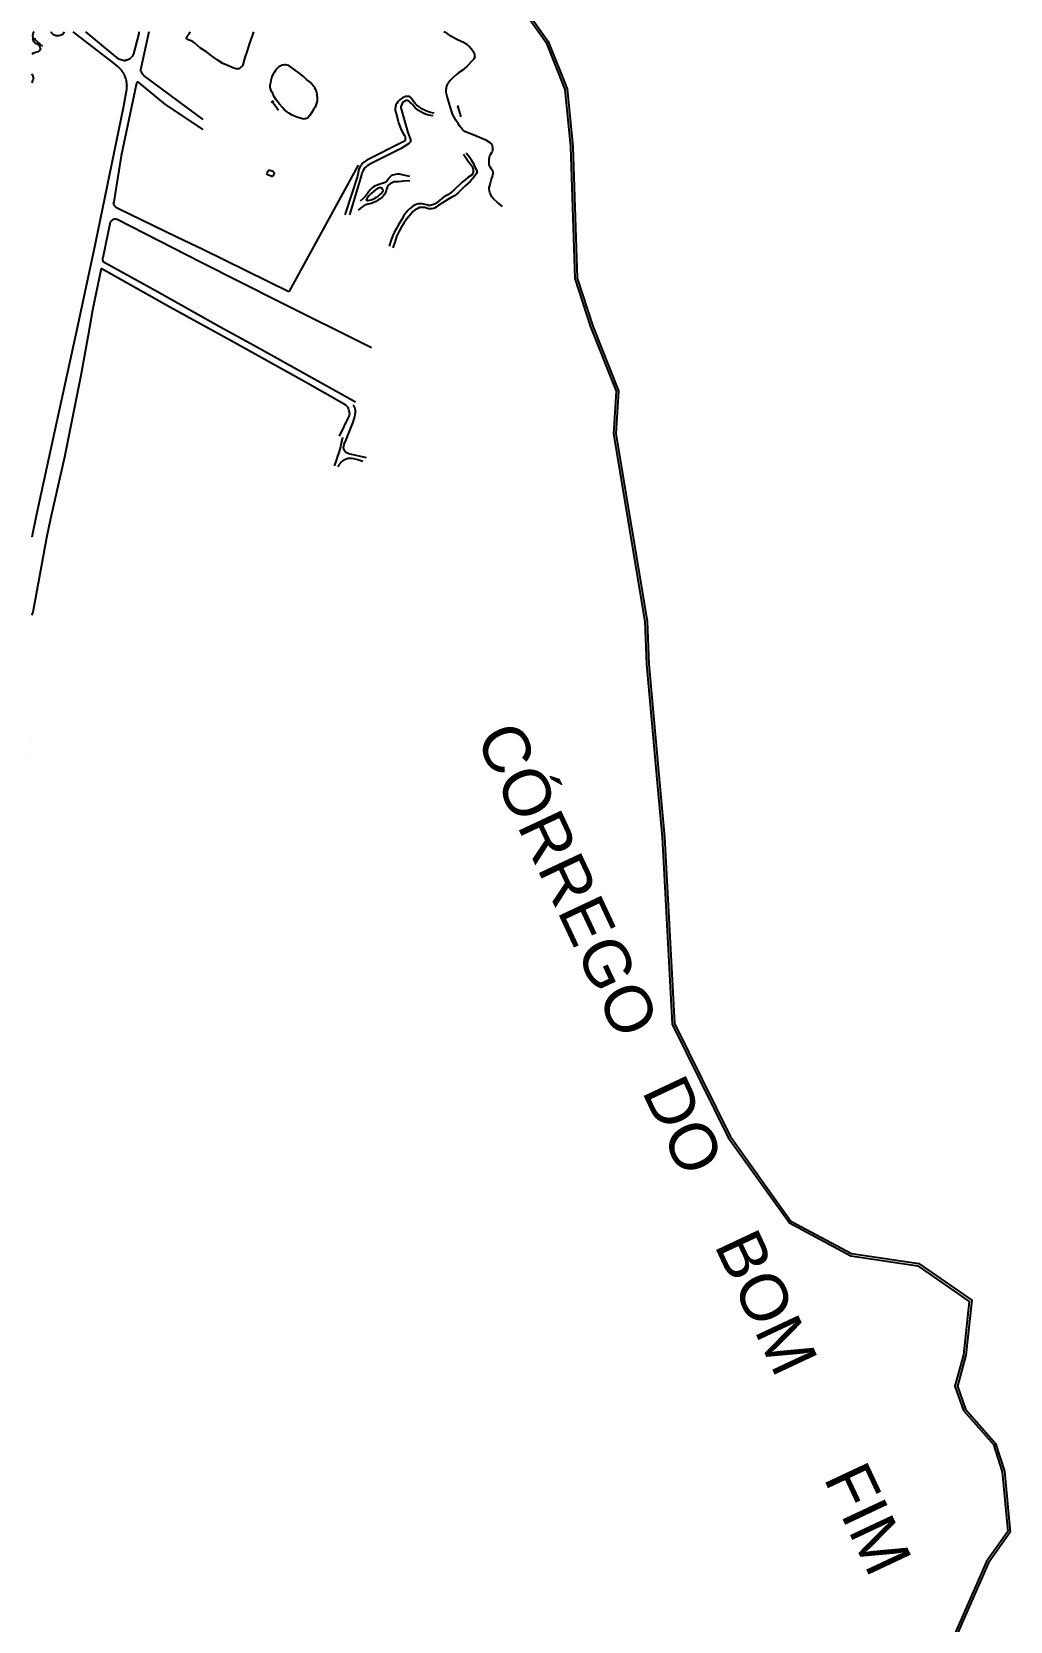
# Model space of a CAD drawing. Header units: millimetres. Extents: x 583 to 26013, y 350 to 21391.
# Drawn here: x 12591 to 13430, y 15522 to 16884 of the extents above; entities that cross this region are included whole.
import ezdxf

# ---------------------------------------------------------------- set-up
doc = ezdxf.new("R2010")
doc.units = ezdxf.units.MM
for name, color, linetype in [('105-QUADRAS_ESTRADAS', 80, 'Continuous'), ('110-CERCA_DE_ARAME', 10, 'Continuous'), ('145-', 130, 'Continuous'), ('RIOS', 140, 'Continuous')]:
    doc.layers.add(name, color=color, linetype=linetype)
doc.styles.add('EU', font='arial.ttf', dxfattribs={"height": 10})

msp = doc.modelspace()

# ---------------------------------------------------------------- linework, layer by layer
at = {"layer": '105-QUADRAS_ESTRADAS', "color": 0, "linetype": 'Continuous'}
for p, q in [((12691.61551, 16883.90241), (12688.91551, 16872.10241)), ((12688.91551, 16872.10241), (12684.61551, 16852.50241)), ((12684.61551, 16852.50241), (12684.51551, 16851.20241)), ((12684.81551, 16850.10241), (12684.51551, 16851.20241)), ((12685.21551, 16849.20241), (12684.81551, 16850.10241)), ((12685.81551, 16848.20241), (12685.21551, 16849.20241)), ((12686.51551, 16847.20241), (12685.81551, 16848.20241)), ((12687.51551, 16846.20241), (12686.51551, 16847.20241)), ((12738.01551, 16808.80241), (12687.51551, 16846.20241)), ((12681.11551, 16839.80241), (12667.81551, 16777.60241)), ((12907.81551, 16826.60241), (12906.61551, 16825.70241)), ((12909.01551, 16827.30241), (12907.81551, 16826.60241)), ((12910.31551, 16828.00241), (12909.01551, 16827.30241)), ((12911.31551, 16828.40241), (12910.31551, 16828.00241)), ((12912.31551, 16828.60241), (12911.31551, 16828.40241)), ((12913.41551, 16828.60241), (12912.31551, 16828.60241)), ((12914.11551, 16828.50241), (12913.41551, 16828.60241)), ((12914.81551, 16828.40241), (12914.11551, 16828.50241)), ((12915.41551, 16828.10241), (12914.81551, 16828.40241)), ((12916.01551, 16827.70241), (12915.41551, 16828.10241)), ((12916.51551, 16827.10241), (12916.01551, 16827.70241)), ((12917.41551, 16825.80241), (12916.51551, 16827.10241)), ((12903.11551, 16819.80241), (12902.91551, 16818.70241)), ((12902.91551, 16817.90241), (12902.91551, 16818.70241)), ((12903.01551, 16816.60241), (12902.91551, 16817.90241)), ((12903.51551, 16814.70241), (12903.01551, 16816.60241)), ((12903.41551, 16821.30241), (12903.11551, 16819.80241)), ((12904.01551, 16822.40241), (12903.41551, 16821.30241)), ((12905.81551, 16805.80241), (12903.51551, 16814.70241)), ((12905.11551, 16823.90241), (12904.01551, 16822.40241)), ((12906.61551, 16825.70241), (12905.11551, 16823.90241)), ((12908.01551, 16821.00241), (12907.71551, 16820.20241)), ((12907.81551, 16818.90241), (12907.71551, 16820.20241)), ((12913.81551, 16797.60241), (12907.81551, 16818.90241)), ((12908.81551, 16822.60241), (12908.01551, 16821.00241)), ((12909.91551, 16823.80241), (12908.81551, 16822.60241)), ((12910.61551, 16824.50241), (12909.91551, 16823.80241)), ((12911.51551, 16824.90241), (12910.61551, 16824.50241)), ((12912.21551, 16825.10241), (12911.51551, 16824.90241)), ((12912.91551, 16825.00241), (12912.21551, 16825.10241)), ((12913.71551, 16824.80241), (12912.91551, 16825.00241)), ((12914.41551, 16824.40241), (12913.71551, 16824.80241)), ((12915.41551, 16823.70241), (12914.41551, 16824.40241)), ((12916.81551, 16822.60241), (12915.41551, 16823.70241)), ((12917.51551, 16821.70241), (12916.81551, 16822.60241)), ((12918.81551, 16823.90241), (12917.41551, 16825.80241)), ((12918.61551, 16820.30241), (12917.51551, 16821.70241)), ((12920.01551, 16818.60241), (12918.61551, 16820.30241)), ((12919.91551, 16822.50241), (12918.81551, 16823.90241)), ((12921.21551, 16821.10241), (12919.91551, 16822.50241)), ((12921.21551, 16817.60241), (12920.01551, 16818.60241)), ((12922.41551, 16820.20241), (12921.21551, 16821.10241)), ((12922.61551, 16816.40241), (12921.21551, 16817.60241)), ((12924.21551, 16819.00241), (12922.41551, 16820.20241)), ((12924.81551, 16815.20241), (12922.61551, 16816.40241)), ((12926.21551, 16817.70241), (12924.21551, 16819.00241)), ((12926.81551, 16814.20241), (12924.81551, 16815.20241)), ((12928.31551, 16816.60241), (12926.21551, 16817.70241)), ((12928.61551, 16813.40241), (12926.81551, 16814.20241)), ((12931.41551, 16815.40241), (12928.31551, 16816.60241)), ((12930.41551, 16812.90241), (12928.61551, 16813.40241)), ((12931.51551, 16812.60241), (12930.41551, 16812.90241)), ((12933.11551, 16814.80241), (12931.41551, 16815.40241)), ((12936.01551, 16814.10241), (12933.11551, 16814.80241)), ((12908.31551, 16799.40241), (12905.81551, 16805.80241)), ((12910.11551, 16796.20241), (12908.31551, 16799.40241)), ((12933.11551, 16812.20241), (12931.51551, 16812.60241)), ((12935.41551, 16812.00241), (12933.11551, 16812.20241)), ((12909.61551, 16789.50241), (12878.31551, 16773.80241)), ((12914.11551, 16788.00241), (12907.71551, 16783.80241)), ((12910.51551, 16790.00241), (12909.61551, 16789.50241)), ((12911.11551, 16794.80241), (12910.11551, 16796.20241)), ((12911.01551, 16790.40241), (12910.51551, 16790.00241)), ((12911.21551, 16791.00241), (12911.01551, 16790.40241)), ((12911.51551, 16794.10241), (12911.11551, 16794.80241)), ((12911.41551, 16791.70241), (12911.21551, 16791.00241)), ((12911.61551, 16792.40241), (12911.41551, 16791.70241)), ((12911.51551, 16793.60241), (12911.51551, 16794.10241)), ((12911.61551, 16793.10241), (12911.51551, 16793.60241)), ((12911.61551, 16792.40241), (12911.61551, 16793.10241)), ((12915.61551, 16793.10241), (12913.81551, 16797.60241)), ((12915.01551, 16788.80241), (12914.11551, 16788.00241)), ((12915.71551, 16789.50241), (12915.01551, 16788.80241)), ((12915.91551, 16792.10241), (12915.61551, 16793.10241)), ((12915.81551, 16790.10241), (12915.71551, 16789.50241)), ((12916.01551, 16790.70241), (12915.81551, 16790.10241)), ((12916.01551, 16791.50241), (12915.91551, 16792.10241)), ((12916.01551, 16790.70241), (12916.01551, 16791.50241)), ((12667.81551, 16777.60241), (12661.41551, 16738.30241)), ((12875.71551, 16772.20241), (12874.91551, 16771.50241)), ((12876.81551, 16772.90241), (12875.71551, 16772.20241)), ((12878.31551, 16773.80241), (12876.81551, 16772.90241)), ((12907.71551, 16783.80241), (12882.61551, 16771.20241)), ((12963.51551, 16775.20241), (12961.31551, 16778.80241)), ((12966.11551, 16776.90241), (12963.51551, 16779.80241)), ((12965.81551, 16771.80241), (12963.51551, 16775.20241)), ((12968.41551, 16768.80241), (12965.81551, 16771.80241)), ((12968.11551, 16774.00241), (12966.11551, 16776.90241)), ((12970.41551, 16770.30241), (12968.11551, 16774.00241)), ((12870.31551, 16760.20241), (12859.41551, 16727.00241)), ((12873.71551, 16761.20241), (12863.61551, 16727.10241)), ((12871.51551, 16766.00241), (12870.31551, 16760.20241)), ((12872.41551, 16767.90241), (12871.51551, 16766.00241)), ((12872.91551, 16769.10241), (12872.41551, 16767.90241)), ((12873.71551, 16769.90241), (12872.91551, 16769.10241)), ((12874.31551, 16770.80241), (12873.71551, 16769.90241)), ((12874.11551, 16762.80241), (12873.71551, 16761.20241)), ((12874.71551, 16763.90241), (12874.11551, 16762.80241)), ((12874.91551, 16771.50241), (12874.31551, 16770.80241)), ((12875.31551, 16765.00241), (12874.71551, 16763.90241)), ((12876.21551, 16766.50241), (12875.31551, 16765.00241)), ((12876.91551, 16767.60241), (12876.21551, 16766.50241)), ((12877.71551, 16768.30241), (12876.91551, 16767.60241)), ((12878.61551, 16769.10241), (12877.71551, 16768.30241)), ((12880.11551, 16770.00241), (12878.61551, 16769.10241)), ((12882.61551, 16771.20241), (12880.11551, 16770.00241)), ((12897.11551, 16758.20241), (12896.51551, 16757.00241)), ((12898.21551, 16759.40241), (12897.11551, 16758.20241)), ((12899.31551, 16760.40241), (12898.21551, 16759.40241)), ((12900.41551, 16761.00241), (12899.31551, 16760.40241)), ((12901.71551, 16761.40241), (12900.41551, 16761.00241)), ((12903.11551, 16761.70241), (12901.71551, 16761.40241)), ((12904.31551, 16761.90241), (12903.11551, 16761.70241)), ((12906.01551, 16761.80241), (12904.31551, 16761.90241)), ((12915.41551, 16759.90241), (12906.01551, 16761.80241)), ((12965.01551, 16759.10241), (12962.71551, 16757.10241)), ((12967.21551, 16760.50241), (12965.01551, 16759.10241)), ((12970.31551, 16759.60241), (12966.91551, 16755.50241)), ((12968.61551, 16761.30241), (12967.21551, 16760.50241)), ((12969.21551, 16767.70241), (12968.41551, 16768.80241)), ((12969.11551, 16762.20241), (12968.61551, 16761.30241)), ((12969.51551, 16763.00241), (12969.11551, 16762.20241)), ((12969.51551, 16766.70241), (12969.21551, 16767.70241)), ((12969.71551, 16765.80241), (12969.51551, 16766.70241)), ((12969.61551, 16763.80241), (12969.51551, 16763.00241)), ((12969.71551, 16764.70241), (12969.61551, 16763.80241)), ((12969.71551, 16764.70241), (12969.71551, 16765.80241)), ((12972.41551, 16762.40241), (12970.31551, 16759.60241)), ((12972.51551, 16765.70241), (12970.41551, 16770.30241)), ((12972.71551, 16763.10241), (12972.41551, 16762.40241)), ((12972.91551, 16764.80241), (12972.51551, 16765.70241)), ((12973.01551, 16764.00241), (12972.71551, 16763.10241)), ((12973.01551, 16764.00241), (12972.91551, 16764.80241)), ((12878.91551, 16745.20241), (12877.31551, 16743.10241)), ((12880.01551, 16747.10241), (12878.91551, 16745.20241)), ((12880.81551, 16748.10241), (12880.01551, 16747.10241)), ((12882.01551, 16745.40241), (12880.21551, 16743.30241)), ((12881.91551, 16749.10241), (12880.81551, 16748.10241)), ((12882.91551, 16750.10241), (12881.91551, 16749.10241)), ((12884.11551, 16747.10241), (12882.01551, 16745.40241)), ((12884.01551, 16751.00241), (12882.91551, 16750.10241)), ((12885.61551, 16751.80241), (12884.01551, 16751.00241)), ((12885.91551, 16748.60241), (12884.11551, 16747.10241)), ((12887.51551, 16752.60241), (12885.61551, 16751.80241)), ((12887.91551, 16749.80241), (12885.91551, 16748.60241)), ((12889.41551, 16753.40241), (12887.51551, 16752.60241)), ((12888.91551, 16750.10241), (12887.91551, 16749.80241)), ((12889.81551, 16750.30241), (12888.91551, 16750.10241)), ((12891.41551, 16753.90241), (12889.41551, 16753.40241)), ((12891.21551, 16745.90241), (12889.61551, 16744.40241)), ((12890.51551, 16750.10241), (12889.81551, 16750.30241)), ((12891.31551, 16749.80241), (12890.51551, 16750.10241)), ((12891.91551, 16747.00241), (12891.21551, 16745.90241)), ((12891.91551, 16749.10241), (12891.31551, 16749.80241)), ((12892.81551, 16754.20241), (12891.41551, 16753.90241)), ((12892.11551, 16748.40241), (12891.91551, 16749.10241)), ((12892.11551, 16747.60241), (12891.91551, 16747.00241)), ((12892.11551, 16748.40241), (12892.11551, 16747.60241)), ((12893.91551, 16754.70241), (12892.81551, 16754.20241)), ((12894.31551, 16746.20241), (12893.41551, 16744.40241)), ((12895.41551, 16755.80241), (12893.91551, 16754.70241)), ((12894.91551, 16747.80241), (12894.31551, 16746.20241)), ((12895.31551, 16749.00241), (12894.91551, 16747.80241)), ((12895.71551, 16750.60241), (12895.31551, 16749.00241)), ((12896.51551, 16757.00241), (12895.41551, 16755.80241)), ((12896.11551, 16751.40241), (12895.71551, 16750.60241)), ((12896.71551, 16752.30241), (12896.11551, 16751.40241)), ((12897.61551, 16753.10241), (12896.71551, 16752.30241)), ((12898.71551, 16754.00241), (12897.61551, 16753.10241)), ((12900.11551, 16754.60241), (12898.71551, 16754.00241)), ((12901.81551, 16755.20241), (12900.11551, 16754.60241)), ((12905.81551, 16755.40241), (12901.81551, 16755.20241)), ((12909.81551, 16755.80241), (12905.81551, 16755.40241)), ((12915.41551, 16756.30241), (12909.81551, 16755.80241)), ((12951.11551, 16746.50241), (12947.71551, 16744.30241)), ((12953.31551, 16748.40241), (12951.11551, 16746.50241)), ((12955.21551, 16750.40241), (12953.31551, 16748.40241)), ((12955.11551, 16744.60241), (12953.51551, 16743.40241)), ((12956.81551, 16745.90241), (12955.11551, 16744.60241)), ((12957.71551, 16752.80241), (12955.21551, 16750.40241)), ((12962.51551, 16751.50241), (12956.81551, 16745.90241)), ((12960.01551, 16755.00241), (12957.71551, 16752.80241)), ((12962.71551, 16757.10241), (12960.01551, 16755.00241)), ((12966.91551, 16755.50241), (12962.51551, 16751.50241)), ((12661.41551, 16738.30241), (12661.31551, 16737.20241)), ((12661.51551, 16736.20241), (12661.31551, 16737.20241)), ((12661.81551, 16735.40241), (12661.51551, 16736.20241)), ((12662.31551, 16734.60241), (12661.81551, 16735.40241)), ((12663.01551, 16733.80241), (12662.31551, 16734.60241)), ((12663.91551, 16733.10241), (12663.01551, 16733.80241)), ((12665.61551, 16732.20241), (12663.91551, 16733.10241)), ((12715.41551, 16707.90241), (12665.61551, 16732.20241)), ((12872.61551, 16732.50241), (12871.01551, 16731.10241)), ((12874.01551, 16733.60241), (12872.61551, 16732.50241)), ((12875.31551, 16741.10241), (12872.81551, 16738.90241)), ((12875.71551, 16734.70241), (12874.01551, 16733.60241)), ((12877.31551, 16743.10241), (12875.31551, 16741.10241)), ((12877.51551, 16735.50241), (12875.71551, 16734.70241)), ((12879.31551, 16736.10241), (12877.51551, 16735.50241)), ((12878.31551, 16740.80241), (12878.01551, 16740.10241)), ((12878.01551, 16739.60241), (12878.01551, 16740.10241)), ((12878.31551, 16739.20241), (12878.01551, 16739.60241)), ((12880.21551, 16743.30241), (12878.31551, 16740.80241)), ((12878.71551, 16739.00241), (12878.31551, 16739.20241)), ((12879.21551, 16739.00241), (12878.71551, 16739.00241)), ((12880.41551, 16739.20241), (12879.21551, 16739.00241)), ((12881.31551, 16736.60241), (12879.31551, 16736.10241)), ((12882.01551, 16739.70241), (12880.41551, 16739.20241)), ((12883.01551, 16737.10241), (12881.31551, 16736.60241)), ((12884.01551, 16740.40241), (12882.01551, 16739.70241)), ((12884.81551, 16737.80241), (12883.01551, 16737.10241)), ((12886.41551, 16741.80241), (12884.01551, 16740.40241)), ((12886.31551, 16738.50241), (12884.81551, 16737.80241)), ((12887.91551, 16739.50241), (12886.31551, 16738.50241)), ((12888.21551, 16743.10241), (12886.41551, 16741.80241)), ((12889.31551, 16740.40241), (12887.91551, 16739.50241)), ((12889.61551, 16744.40241), (12888.21551, 16743.10241)), ((12890.41551, 16741.30241), (12889.31551, 16740.40241)), ((12891.51551, 16742.20241), (12890.41551, 16741.30241)), ((12892.51551, 16743.10241), (12891.51551, 16742.20241)), ((12893.41551, 16744.40241), (12892.51551, 16743.10241)), ((12914.81551, 16732.00241), (12913.61551, 16730.70241)), ((12916.11551, 16733.10241), (12914.81551, 16732.00241)), ((12917.81551, 16734.40241), (12916.11551, 16733.10241)), ((12918.91551, 16735.00241), (12917.81551, 16734.40241)), ((12920.21551, 16735.70241), (12918.91551, 16735.00241)), ((12920.11551, 16731.70241), (12918.91551, 16730.80241)), ((12921.51551, 16732.30241), (12920.11551, 16731.70241)), ((12921.41551, 16736.20241), (12920.21551, 16735.70241)), ((12922.51551, 16736.40241), (12921.41551, 16736.20241)), ((12922.91551, 16733.00241), (12921.51551, 16732.30241)), ((12923.71551, 16736.60241), (12922.51551, 16736.40241)), ((12923.91551, 16733.30241), (12922.91551, 16733.00241)), ((12924.71551, 16736.60241), (12923.71551, 16736.60241)), ((12925.31551, 16733.20241), (12923.91551, 16733.30241)), ((12925.91551, 16736.50241), (12924.71551, 16736.60241)), ((12926.51551, 16733.40241), (12925.31551, 16733.20241)), ((12927.11551, 16736.30241), (12925.91551, 16736.50241)), ((12928.11551, 16733.30241), (12926.51551, 16733.40241)), ((12928.41551, 16736.00241), (12927.11551, 16736.30241)), ((12930.41551, 16732.60241), (12928.11551, 16733.30241)), ((12929.71551, 16735.50241), (12928.41551, 16736.00241)), ((12930.71551, 16735.20241), (12929.71551, 16735.50241)), ((12931.41551, 16732.10241), (12930.41551, 16732.60241)), ((12930.71551, 16735.20241), (12932.41551, 16735.20241)), ((12932.81551, 16732.10241), (12931.41551, 16732.10241)), ((12933.11551, 16735.10241), (12932.41551, 16735.20241)), ((12934.01551, 16732.20241), (12932.81551, 16732.10241)), ((12933.81551, 16735.30241), (12933.11551, 16735.10241)), ((12934.71551, 16735.50241), (12933.81551, 16735.30241)), ((12935.21551, 16732.40241), (12934.01551, 16732.20241)), ((12935.61551, 16735.90241), (12934.71551, 16735.50241)), ((12936.51551, 16732.90241), (12935.21551, 16732.40241)), ((12937.01551, 16736.60241), (12935.61551, 16735.90241)), ((12937.81551, 16733.60241), (12936.51551, 16732.90241)), ((12939.31551, 16738.20241), (12937.01551, 16736.60241)), ((12939.61551, 16735.00241), (12937.81551, 16733.60241)), ((12944.21551, 16742.10241), (12939.31551, 16738.20241)), ((12943.21551, 16737.40241), (12939.61551, 16735.00241)), ((12947.91551, 16740.20241), (12943.21551, 16737.40241)), ((12947.71551, 16744.30241), (12944.21551, 16742.10241)), ((12951.21551, 16742.10241), (12947.91551, 16740.20241)), ((12953.51551, 16743.40241), (12951.21551, 16742.10241)), ((12658.51551, 16720.80241), (12652.01551, 16690.30241)), ((12659.11551, 16721.70241), (12658.51551, 16720.80241)), ((12659.61551, 16722.30241), (12659.11551, 16721.70241)), ((12660.41551, 16722.80241), (12659.61551, 16722.30241)), ((12661.21551, 16723.10241), (12660.41551, 16722.80241)), ((12662.21551, 16723.40241), (12661.21551, 16723.10241)), ((12663.31551, 16723.40241), (12662.21551, 16723.40241)), ((12664.41551, 16723.10241), (12663.31551, 16723.40241)), ((12736.51551, 16686.30241), (12664.41551, 16723.10241)), ((12905.31551, 16718.30241), (12903.71551, 16715.20241)), ((12908.01551, 16722.90241), (12905.31551, 16718.30241)), ((12909.81551, 16725.80241), (12908.01551, 16722.90241)), ((12910.11551, 16720.00241), (12908.11551, 16716.90241)), ((12911.11551, 16727.60241), (12909.81551, 16725.80241)), ((12912.61551, 16723.50241), (12910.11551, 16720.00241)), ((12912.51551, 16729.40241), (12911.11551, 16727.60241)), ((12913.61551, 16730.70241), (12912.51551, 16729.40241)), ((12916.51551, 16728.00241), (12912.61551, 16723.50241)), ((12917.91551, 16729.80241), (12916.51551, 16728.00241)), ((12918.91551, 16730.80241), (12917.91551, 16729.80241)), ((12737.71551, 16697.20241), (12715.41551, 16707.90241)), ((12899.21551, 16705.50241), (12897.61551, 16700.20241)), ((12900.81551, 16709.20241), (12899.21551, 16705.50241)), ((12902.61551, 16704.50241), (12900.71551, 16698.80241)), ((12901.91551, 16711.80241), (12900.81551, 16709.20241)), ((12903.71551, 16715.20241), (12901.91551, 16711.80241)), ((12903.91551, 16708.40241), (12902.61551, 16704.50241)), ((12906.11551, 16713.00241), (12903.91551, 16708.40241)), ((12908.11551, 16716.90241), (12906.11551, 16713.00241)), ((12652.01551, 16689.30241), (12652.01551, 16690.30241)), ((12652.11551, 16688.40241), (12652.01551, 16689.30241)), ((12652.31551, 16687.60241), (12652.11551, 16688.40241)), ((12652.81551, 16686.80241), (12652.31551, 16687.60241)), ((12653.71551, 16686.00241), (12652.81551, 16686.80241)), ((12698.51551, 16661.30241), (12653.71551, 16686.00241)), ((12803.21551, 16652.40241), (12736.51551, 16686.30241)), ((12753.31551, 16630.50241), (12698.51551, 16661.30241)), ((12639.41551, 16623.80241), (12633.31551, 16589.40241)), ((12781.61551, 16615.10241), (12753.31551, 16630.50241)), ((12825.71551, 16583.70241), (12762.01551, 16618.90241)), ((12633.31551, 16589.40241), (12619.11551, 16519.20241)), ((12867.41551, 16563.00241), (12866.71551, 16564.00241)), ((12867.71551, 16554.10241), (12867.21551, 16552.10241)), ((12868.11551, 16562.00241), (12867.41551, 16563.00241)), ((12868.21551, 16555.80241), (12867.71551, 16554.10241)), ((12868.51551, 16560.80241), (12868.11551, 16562.00241)), ((12868.51551, 16557.30241), (12868.21551, 16555.80241)), ((12868.61551, 16559.70241), (12868.51551, 16560.80241)), ((12868.61551, 16558.50241), (12868.51551, 16557.30241)), ((12868.61551, 16558.50241), (12868.61551, 16559.70241)), ((12866.41551, 16549.30241), (12859.51551, 16532.30241)), ((12867.21551, 16552.10241), (12866.41551, 16549.30241)), ((12855.81551, 16528.30241), (12854.61551, 16524.30241)), ((12856.81551, 16532.60241), (12855.81551, 16528.30241)), ((12857.51551, 16536.20241), (12856.81551, 16532.60241)), ((12858.61551, 16529.70241), (12858.51551, 16528.50241)), ((12858.51551, 16527.70241), (12858.51551, 16528.50241)), ((12858.61551, 16526.80241), (12858.51551, 16527.70241)), ((12858.81551, 16530.80241), (12858.61551, 16529.70241)), ((12858.81551, 16526.10241), (12858.61551, 16526.80241)), ((12859.51551, 16532.30241), (12858.81551, 16530.80241)), ((12607.01551, 16524.10241), (12595.01551, 16469.00241)), ((12619.11551, 16519.20241), (12607.01551, 16465.40241)), ((12851.81551, 16515.60241), (12850.51551, 16512.00241)), ((12853.11551, 16519.40241), (12851.81551, 16515.60241)), ((12854.61551, 16524.30241), (12853.11551, 16519.40241)), ((12855.41551, 16513.90241), (12854.51551, 16512.80241)), ((12856.31551, 16514.90241), (12855.41551, 16513.90241)), ((12857.31551, 16515.80241), (12856.31551, 16514.90241)), ((12858.21551, 16516.50241), (12857.31551, 16515.80241)), ((12859.51551, 16517.10241), (12858.21551, 16516.50241)), ((12859.11551, 16525.30241), (12858.81551, 16526.10241)), ((12859.91551, 16524.30241), (12859.11551, 16525.30241)), ((12860.81551, 16517.60241), (12859.51551, 16517.10241)), ((12860.61551, 16523.60241), (12859.91551, 16524.30241)), ((12861.81551, 16522.80241), (12860.61551, 16523.60241)), ((12862.31551, 16518.20241), (12860.81551, 16517.60241)), ((12862.91551, 16522.30241), (12861.81551, 16522.80241)), ((12863.81551, 16518.30241), (12862.31551, 16518.20241)), ((12878.01551, 16518.80241), (12862.91551, 16522.30241)), ((12865.31551, 16518.30241), (12863.81551, 16518.30241)), ((12867.21551, 16517.90241), (12865.31551, 16518.30241)), ((12870.61551, 16516.90241), (12867.21551, 16517.90241)), ((12875.11551, 16515.50241), (12870.61551, 16516.90241)), ((12854.51551, 16512.80241), (12853.61551, 16510.90241)), ((12595.01551, 16469.00241), (12591.21551, 16450.70241)), ((12607.01551, 16465.40241), (12603.81551, 16450.30241)), ((12591.21551, 16450.70241), (12591.21551, 16450.70241)), ((12603.81551, 16450.30241), (12592.41551, 16387.80241)), ((12592.41551, 16387.80241), (12591.21551, 16384.00241)), ((12591.21551, 16384.00241), (12591.21551, 16384.00241)), ((12591.31551, 16275.20241), (12591.21551, 16275.20241)), ((12591.21551, 16275.20241), (12591.21551, 16275.20241)), ((12591.21551, 16265.70241), (12591.21551, 16265.70241))]:
    msp.add_line(p, q, dxfattribs=at)
at = {"layer": '110-CERCA_DE_ARAME', "color": 0, "linetype": 'Continuous'}
for p, q in [((12660.41551, 16857.80241), (12626.71551, 16883.90241)), ((12647.61551, 16875.60241), (12637.41551, 16883.90241)), ((12682.91551, 16882.40241), (12678.41551, 16865.00241)), ((12683.11551, 16883.90241), (12682.91551, 16882.40241)), ((12665.71551, 16860.60241), (12647.61551, 16875.60241)), ((12663.11551, 16855.60241), (12660.41551, 16857.80241)), ((12664.71551, 16854.40241), (12663.11551, 16855.60241)), ((12665.71551, 16853.30241), (12664.71551, 16854.40241)), ((12666.71551, 16860.10241), (12665.71551, 16860.60241)), ((12667.61551, 16859.80241), (12666.71551, 16860.10241)), ((12668.51551, 16859.50241), (12667.61551, 16859.80241)), ((12669.41551, 16859.40241), (12668.51551, 16859.50241)), ((12670.11551, 16859.30241), (12669.41551, 16859.40241)), ((12670.11551, 16859.30241), (12671.61551, 16859.30241)), ((12672.21551, 16859.50241), (12671.61551, 16859.30241)), ((12673.01551, 16859.70241), (12672.21551, 16859.50241)), ((12673.61551, 16859.90241), (12673.01551, 16859.70241)), ((12674.21551, 16860.10241), (12673.61551, 16859.90241)), ((12674.71551, 16860.50241), (12674.21551, 16860.10241)), ((12675.51551, 16861.00241), (12674.71551, 16860.50241)), ((12676.21551, 16861.50241), (12675.51551, 16861.00241)), ((12676.71551, 16862.10241), (12676.21551, 16861.50241)), ((12677.41551, 16863.00241), (12676.71551, 16862.10241)), ((12677.91551, 16863.80241), (12677.41551, 16863.00241)), ((12678.41551, 16865.00241), (12677.91551, 16863.80241)), ((12666.91551, 16852.30241), (12665.71551, 16853.30241)), ((12667.71551, 16851.40241), (12666.91551, 16852.30241)), ((12668.31551, 16850.70241), (12667.71551, 16851.40241)), ((12669.01551, 16849.60241), (12668.31551, 16850.70241)), ((12669.71551, 16848.70241), (12669.01551, 16849.60241)), ((12670.21551, 16847.70241), (12669.71551, 16848.70241)), ((12670.71551, 16846.70241), (12670.21551, 16847.70241)), ((12671.21551, 16845.70241), (12670.71551, 16846.70241)), ((12671.51551, 16844.70241), (12671.21551, 16845.70241)), ((12671.91551, 16843.80241), (12671.51551, 16844.70241)), ((12672.11551, 16842.90241), (12671.91551, 16843.80241)), ((12672.31551, 16842.10241), (12672.11551, 16842.90241)), ((12672.41551, 16841.20241), (12672.31551, 16842.10241)), ((12672.71551, 16840.00241), (12672.41551, 16841.20241)), ((12672.71551, 16837.80241), (12672.71551, 16840.00241)), ((12681.21551, 16840.50241), (12681.11551, 16839.80241)), ((12681.41551, 16840.80241), (12681.21551, 16840.50241)), ((12681.71551, 16840.90241), (12681.41551, 16840.80241)), ((12682.21551, 16840.90241), (12681.71551, 16840.90241)), ((12683.01551, 16840.40241), (12682.21551, 16840.90241)), ((12705.91551, 16821.50241), (12683.01551, 16840.40241)), ((12672.51551, 16834.40241), (12669.81551, 16820.20241)), ((12672.71551, 16837.80241), (12672.51551, 16836.60241)), ((12672.51551, 16836.60241), (12672.51551, 16834.40241)), ((12669.81551, 16820.20241), (12645.41551, 16702.10241)), ((12738.01551, 16800.20241), (12705.91551, 16821.50241)), ((12871.01551, 16769.60241), (12811.61551, 16661.10241)), ((12645.41551, 16702.10241), (12630.71551, 16632.80241)), ((12811.61551, 16661.10241), (12737.71551, 16697.20241)), ((12650.61551, 16681.10241), (12643.21551, 16645.20241)), ((12664.51551, 16673.30241), (12650.61551, 16681.10241)), ((12709.61551, 16647.90241), (12664.51551, 16673.30241)), ((12882.31551, 16612.90241), (12803.21551, 16652.40241)), ((12643.21551, 16645.20241), (12639.41551, 16623.80241)), ((12762.01551, 16618.90241), (12709.61551, 16647.90241)), ((12630.71551, 16632.80241), (12607.01551, 16524.10241)), ((12868.61551, 16566.60241), (12781.61551, 16615.10241)), ((12859.01551, 16564.70241), (12825.71551, 16583.70241)), ((12863.01551, 16554.50241), (12854.81551, 16537.20241)), ((12860.31551, 16563.90241), (12859.01551, 16564.70241)), ((12861.01551, 16563.30241), (12860.31551, 16563.90241)), ((12861.81551, 16562.50241), (12861.01551, 16563.30241)), ((12862.31551, 16561.80241), (12861.81551, 16562.50241)), ((12862.71551, 16560.90241), (12862.31551, 16561.80241)), ((12863.01551, 16560.00241), (12862.71551, 16560.90241)), ((12863.31551, 16559.10241), (12863.01551, 16560.00241)), ((12863.21551, 16555.40241), (12863.01551, 16554.50241)), ((12863.41551, 16556.40241), (12863.21551, 16555.40241)), ((12863.41551, 16558.30241), (12863.31551, 16559.10241)), ((12863.51551, 16557.40241), (12863.41551, 16558.30241)), ((12863.51551, 16557.40241), (12863.41551, 16556.40241))]:
    msp.add_line(p, q, dxfattribs=at)
at = {"layer": '145-', "color": 0, "linetype": 'Continuous'}
for p, q in [((12592.11551, 16882.40241), (12592.01551, 16881.20241)), ((12592.11551, 16879.80241), (12592.01551, 16881.20241)), ((12593.11551, 16883.90241), (12592.11551, 16882.40241)), ((12608.11551, 16883.10241), (12608.11551, 16883.90241)), ((12608.61551, 16882.40241), (12608.11551, 16883.10241)), ((12609.31551, 16881.80241), (12608.61551, 16882.40241)), ((12610.01551, 16881.30241), (12609.31551, 16881.80241)), ((12611.21551, 16880.90241), (12610.01551, 16881.30241)), ((12612.11551, 16880.60241), (12611.21551, 16880.90241)), ((12616.11551, 16881.00241), (12615.11551, 16880.70241)), ((12617.01551, 16881.40241), (12616.11551, 16881.00241)), ((12617.71551, 16881.90241), (12617.01551, 16881.40241)), ((12618.51551, 16882.90241), (12617.71551, 16881.90241)), ((12618.91551, 16883.90241), (12618.51551, 16882.90241)), ((12725.01551, 16880.90241), (12724.41551, 16880.30241)), ((12725.81551, 16881.90241), (12725.01551, 16880.90241)), ((12726.81551, 16883.90241), (12725.81551, 16881.90241)), ((12781.21551, 16883.90241), (12780.11551, 16880.60241)), ((12947.11551, 16882.70241), (12944.31551, 16883.90241)), ((12950.31551, 16880.20241), (12947.11551, 16882.70241)), ((12592.11551, 16879.80241), (12592.01551, 16878.10241)), ((12592.31551, 16877.20241), (12592.01551, 16878.10241)), ((12592.61551, 16876.40241), (12592.31551, 16877.20241)), ((12592.91551, 16875.70241), (12592.61551, 16876.40241)), ((12593.21551, 16875.20241), (12592.91551, 16875.70241)), ((12600.71551, 16871.30241), (12593.21551, 16878.00241)), ((12593.81551, 16876.80241), (12593.21551, 16878.00241)), ((12594.71551, 16877.70241), (12593.21551, 16878.00241)), ((12593.81551, 16874.60241), (12593.21551, 16875.20241)), ((12594.81551, 16873.90241), (12593.81551, 16874.60241)), ((12596.21551, 16873.30241), (12594.81551, 16873.90241)), ((12597.41551, 16872.40241), (12596.21551, 16873.30241)), ((12597.31551, 16867.30241), (12596.41551, 16866.90241)), ((12597.91551, 16867.70241), (12597.31551, 16867.30241)), ((12598.01551, 16871.50241), (12597.41551, 16872.40241)), ((12598.31551, 16868.60241), (12597.91551, 16867.70241)), ((12598.51551, 16870.80241), (12598.01551, 16871.50241)), ((12598.51551, 16869.40241), (12598.31551, 16868.60241)), ((12598.61551, 16870.20241), (12598.51551, 16870.80241)), ((12598.61551, 16870.20241), (12598.51551, 16869.40241)), ((12613.11551, 16880.60241), (12612.11551, 16880.60241)), ((12614.11551, 16880.50241), (12613.11551, 16880.60241)), ((12615.11551, 16880.70241), (12614.11551, 16880.50241)), ((12724.11551, 16879.70241), (12723.91551, 16879.00241)), ((12723.91551, 16878.40241), (12723.91551, 16879.00241)), ((12724.11551, 16877.90241), (12723.91551, 16878.40241)), ((12724.41551, 16880.30241), (12724.11551, 16879.70241)), ((12724.71551, 16877.30241), (12724.11551, 16877.90241)), ((12726.11551, 16876.80241), (12724.71551, 16877.30241)), ((12727.71551, 16876.30241), (12726.11551, 16876.80241)), ((12729.51551, 16875.40241), (12727.71551, 16876.30241)), ((12731.01551, 16874.20241), (12729.51551, 16875.40241)), ((12735.81551, 16869.90241), (12731.01551, 16874.20241)), ((12741.01551, 16866.70241), (12735.81551, 16869.90241)), ((12775.81551, 16867.70241), (12773.91551, 16861.90241)), ((12777.51551, 16873.30241), (12775.81551, 16867.70241)), ((12780.11551, 16880.60241), (12777.51551, 16873.30241)), ((12955.61551, 16877.30241), (12950.31551, 16880.20241)), ((12959.21551, 16875.60241), (12955.61551, 16877.30241)), ((12961.31551, 16874.70241), (12959.21551, 16875.60241)), ((12963.21551, 16873.70241), (12961.31551, 16874.70241)), ((12964.81551, 16872.70241), (12963.21551, 16873.70241)), ((12966.21551, 16871.20241), (12964.81551, 16872.70241)), ((12967.81551, 16869.30241), (12966.21551, 16871.20241)), ((12969.91551, 16866.40241), (12967.81551, 16869.30241)), ((12592.61551, 16865.60241), (12591.21551, 16864.90241)), ((12591.21551, 16864.90241), (12591.21551, 16864.90241)), ((12596.41551, 16866.90241), (12592.61551, 16865.60241)), ((12743.71551, 16864.40241), (12741.01551, 16866.70241)), ((12750.21551, 16860.00241), (12743.71551, 16864.40241)), ((12754.91551, 16856.70241), (12750.21551, 16860.00241)), ((12758.41551, 16855.20241), (12754.91551, 16856.70241)), ((12764.31551, 16852.80241), (12758.41551, 16855.20241)), ((12770.61551, 16853.80241), (12770.11551, 16853.20241)), ((12771.41551, 16854.60241), (12770.61551, 16853.80241)), ((12772.01551, 16855.70241), (12771.41551, 16854.60241)), ((12772.81551, 16857.50241), (12772.01551, 16855.70241)), ((12773.91551, 16861.90241), (12772.81551, 16857.50241)), ((12802.91551, 16853.80241), (12801.61551, 16852.50241)), ((12804.01551, 16854.60241), (12802.91551, 16853.80241)), ((12805.21551, 16855.20241), (12804.01551, 16854.60241)), ((12806.41551, 16855.40241), (12805.21551, 16855.20241)), ((12807.41551, 16855.60241), (12806.41551, 16855.40241)), ((12808.61551, 16855.50241), (12807.41551, 16855.60241)), ((12810.11551, 16855.40241), (12808.61551, 16855.50241)), ((12811.41551, 16855.00241), (12810.11551, 16855.40241)), ((12812.71551, 16854.30241), (12811.41551, 16855.00241)), ((12815.11551, 16852.60241), (12812.71551, 16854.30241)), ((12964.31551, 16854.40241), (12960.11551, 16850.80241)), ((12968.51551, 16858.70241), (12964.31551, 16854.40241)), ((12969.71551, 16860.20241), (12968.51551, 16858.70241)), ((12970.31551, 16861.10241), (12969.71551, 16860.20241)), ((12970.61551, 16865.20241), (12969.91551, 16866.40241)), ((12970.71551, 16862.00241), (12970.31551, 16861.10241)), ((12970.91551, 16864.30241), (12970.61551, 16865.20241)), ((12971.01551, 16862.80241), (12970.71551, 16862.00241)), ((12971.01551, 16863.50241), (12970.91551, 16864.30241)), ((12971.01551, 16862.80241), (12971.01551, 16863.50241)), ((12591.21551, 16847.90241), (12591.21551, 16847.90241)), ((12591.91551, 16846.90241), (12591.21551, 16847.90241)), ((12591.91551, 16842.30241), (12591.21551, 16840.10241)), ((12591.21551, 16840.10241), (12591.21551, 16840.10241)), ((12592.41551, 16845.90241), (12591.91551, 16846.90241)), ((12592.51551, 16843.30241), (12591.91551, 16842.30241)), ((12592.61551, 16844.50241), (12592.41551, 16845.90241)), ((12592.61551, 16844.50241), (12592.51551, 16843.30241)), ((12766.31551, 16852.20241), (12764.31551, 16852.80241)), ((12767.31551, 16852.00241), (12766.31551, 16852.20241)), ((12768.11551, 16852.10241), (12767.31551, 16852.00241)), ((12768.71551, 16852.30241), (12768.11551, 16852.10241)), ((12769.51551, 16852.70241), (12768.71551, 16852.30241)), ((12770.11551, 16853.20241), (12769.51551, 16852.70241)), ((12796.21551, 16842.20241), (12795.61551, 16838.80241)), ((12796.81551, 16844.50241), (12796.21551, 16842.20241)), ((12797.31551, 16846.10241), (12796.81551, 16844.50241)), ((12798.21551, 16847.60241), (12797.31551, 16846.10241)), ((12799.21551, 16849.30241), (12798.21551, 16847.60241)), ((12800.21551, 16850.80241), (12799.21551, 16849.30241)), ((12801.61551, 16852.50241), (12800.21551, 16850.80241)), ((12817.01551, 16851.10241), (12815.11551, 16852.60241)), ((12820.21551, 16848.70241), (12817.01551, 16851.10241)), ((12824.01551, 16845.60241), (12820.21551, 16848.70241)), ((12826.61551, 16843.10241), (12824.01551, 16845.60241)), ((12828.81551, 16841.70241), (12826.61551, 16843.10241)), ((12830.41551, 16840.20241), (12828.81551, 16841.70241)), ((12831.51551, 16838.90241), (12830.41551, 16840.20241)), ((12948.11551, 16840.00241), (12947.51551, 16839.20241)), ((12948.91551, 16841.00241), (12948.11551, 16840.00241)), ((12949.91551, 16842.10241), (12948.91551, 16841.00241)), ((12952.51551, 16844.80241), (12949.91551, 16842.10241)), ((12954.91551, 16847.00241), (12952.51551, 16844.80241)), ((12957.01551, 16848.70241), (12954.91551, 16847.00241)), ((12960.11551, 16850.80241), (12957.01551, 16848.70241)), ((12795.61551, 16836.30241), (12795.61551, 16838.80241)), ((12796.01551, 16834.50241), (12795.61551, 16836.30241)), ((12796.81551, 16832.80241), (12796.01551, 16834.50241)), ((12797.71551, 16831.00241), (12796.81551, 16832.80241)), ((12798.71551, 16828.80241), (12797.71551, 16831.00241)), ((12800.71551, 16825.50241), (12798.71551, 16828.80241)), ((12832.41551, 16837.70241), (12831.51551, 16838.90241)), ((12833.31551, 16836.90241), (12832.41551, 16837.70241)), ((12833.91551, 16835.80241), (12833.31551, 16836.90241)), ((12834.51551, 16834.60241), (12833.91551, 16835.80241)), ((12835.01551, 16833.50241), (12834.51551, 16834.60241)), ((12835.41551, 16832.00241), (12835.01551, 16833.50241)), ((12835.71551, 16830.30241), (12835.41551, 16832.00241)), ((12835.91551, 16828.40241), (12835.71551, 16830.30241)), ((12835.81551, 16826.70241), (12835.71551, 16824.90241)), ((12835.91551, 16828.40241), (12835.81551, 16826.70241)), ((12946.51551, 16836.00241), (12946.41551, 16835.00241)), ((12946.41551, 16832.60241), (12946.41551, 16835.00241)), ((12946.71551, 16830.90241), (12946.41551, 16832.60241)), ((12946.71551, 16837.20241), (12946.51551, 16836.00241)), ((12947.01551, 16838.30241), (12946.71551, 16837.20241)), ((12947.31551, 16828.40241), (12946.71551, 16830.90241)), ((12947.51551, 16839.20241), (12947.01551, 16838.30241)), ((12948.41551, 16824.90241), (12947.31551, 16828.40241)), ((12802.71551, 16816.50241), (12797.11551, 16824.50241)), ((12797.51551, 16823.00241), (12797.11551, 16824.50241)), ((12798.61551, 16823.60241), (12797.11551, 16824.50241)), ((12803.51551, 16821.80241), (12800.71551, 16825.50241)), ((12806.11551, 16819.10241), (12803.51551, 16821.80241)), ((12807.61551, 16817.30241), (12806.11551, 16819.10241)), ((12809.21551, 16815.80241), (12807.61551, 16817.30241)), ((12811.41551, 16814.20241), (12809.21551, 16815.80241)), ((12813.71551, 16812.80241), (12811.41551, 16814.20241)), ((12816.31551, 16811.70241), (12813.71551, 16812.80241)), ((12832.31551, 16816.70241), (12829.61551, 16812.30241)), ((12834.01551, 16819.20241), (12832.31551, 16816.70241)), ((12834.71551, 16821.00241), (12834.01551, 16819.20241)), ((12835.21551, 16822.80241), (12834.71551, 16821.00241)), ((12835.71551, 16824.90241), (12835.21551, 16822.80241)), ((12949.61551, 16820.80241), (12948.41551, 16824.90241)), ((12951.41551, 16815.30241), (12949.61551, 16820.80241)), ((12952.21551, 16812.70241), (12951.41551, 16815.30241)), ((12953.31551, 16810.70241), (12952.21551, 16812.70241)), ((12956.31551, 16820.60241), (12956.21551, 16819.20241)), ((12959.41551, 16811.10241), (12956.31551, 16820.60241)), ((12957.41551, 16819.50241), (12956.31551, 16820.60241)), ((12819.21551, 16810.50241), (12816.31551, 16811.70241)), ((12823.41551, 16809.20241), (12819.21551, 16810.50241)), ((12824.61551, 16809.10241), (12823.41551, 16809.20241)), ((12825.61551, 16809.20241), (12824.61551, 16809.10241)), ((12826.71551, 16809.50241), (12825.61551, 16809.20241)), ((12827.51551, 16810.00241), (12826.71551, 16809.50241)), ((12829.61551, 16812.30241), (12827.51551, 16810.00241)), ((12954.71551, 16808.30241), (12953.31551, 16810.70241)), ((12956.71551, 16805.20241), (12954.71551, 16808.30241)), ((12957.91551, 16803.30241), (12956.71551, 16805.20241)), ((12959.31551, 16801.50241), (12957.91551, 16803.30241)), ((12960.21551, 16800.40241), (12959.31551, 16801.50241)), ((12961.41551, 16799.30241), (12960.21551, 16800.40241)), ((12962.41551, 16798.60241), (12961.41551, 16799.30241)), ((12963.61551, 16797.90241), (12962.41551, 16798.60241)), ((12971.11551, 16795.00241), (12963.61551, 16797.90241)), ((12981.01551, 16790.90241), (12971.11551, 16795.00241)), ((12984.11551, 16788.90241), (12981.01551, 16790.90241)), ((12985.01551, 16788.10241), (12984.11551, 16788.90241)), ((12985.61551, 16787.40241), (12985.01551, 16788.10241)), ((12986.01551, 16786.70241), (12985.61551, 16787.40241)), ((12986.21551, 16785.80241), (12986.01551, 16786.70241)), ((12986.31551, 16784.90241), (12986.21551, 16785.80241)), ((12983.41551, 16776.70241), (12983.21551, 16775.60241)), ((12983.21551, 16772.50241), (12983.21551, 16775.60241)), ((12983.31551, 16770.30241), (12983.21551, 16772.50241)), ((12983.81551, 16777.80241), (12983.41551, 16776.70241)), ((12984.51551, 16778.80241), (12983.81551, 16777.80241)), ((12985.21551, 16780.10241), (12984.51551, 16778.80241)), ((12985.71551, 16781.40241), (12985.21551, 16780.10241)), ((12986.11551, 16782.40241), (12985.71551, 16781.40241)), ((12986.31551, 16783.40241), (12986.11551, 16782.40241)), ((12986.31551, 16783.40241), (12986.31551, 16784.90241)), ((12793.01551, 16763.20241), (12792.81551, 16762.20241)), ((12792.91551, 16761.70241), (12792.81551, 16762.20241)), ((12793.31551, 16761.30241), (12792.91551, 16761.70241)), ((12794.71551, 16765.20241), (12793.01551, 16763.20241)), ((12795.11551, 16760.80241), (12793.31551, 16761.30241)), ((12796.01551, 16764.90241), (12794.71551, 16765.20241)), ((12796.91551, 16760.00241), (12795.11551, 16760.80241)), ((12797.21551, 16764.40241), (12796.01551, 16764.90241)), ((12797.41551, 16760.00241), (12796.91551, 16760.00241)), ((12798.01551, 16764.10241), (12797.21551, 16764.40241)), ((12797.81551, 16760.20241), (12797.41551, 16760.00241)), ((12798.11551, 16760.60241), (12797.81551, 16760.20241)), ((12798.71551, 16763.50241), (12798.01551, 16764.10241)), ((12798.61551, 16761.40241), (12798.11551, 16760.60241)), ((12799.01551, 16762.50241), (12798.61551, 16761.40241)), ((12799.01551, 16763.10241), (12798.71551, 16763.50241)), ((12799.01551, 16763.10241), (12799.01551, 16762.50241)), ((12983.61551, 16768.90241), (12983.31551, 16770.30241)), ((12984.31551, 16767.70241), (12983.61551, 16768.90241)), ((12985.41551, 16766.20241), (12984.31551, 16767.70241)), ((12986.01551, 16760.70241), (12984.91551, 16757.50241)), ((12986.01551, 16765.30241), (12985.41551, 16766.20241)), ((12986.51551, 16764.50241), (12986.01551, 16765.30241)), ((12986.41551, 16762.30241), (12986.01551, 16760.70241)), ((12986.61551, 16763.00241), (12986.41551, 16762.30241)), ((12986.61551, 16763.90241), (12986.51551, 16764.50241)), ((12986.61551, 16763.00241), (12986.61551, 16763.90241)), ((12984.21551, 16754.30241), (12983.41551, 16751.10241)), ((12983.41551, 16749.20241), (12983.41551, 16751.10241)), ((12983.51551, 16747.70241), (12983.41551, 16749.20241)), ((12983.91551, 16746.20241), (12983.51551, 16747.70241)), ((12984.31551, 16745.00241), (12983.91551, 16746.20241)), ((12984.91551, 16757.50241), (12984.21551, 16754.30241)), ((12985.01551, 16743.70241), (12984.31551, 16745.00241)), ((12985.61551, 16742.40241), (12985.01551, 16743.70241)), ((12986.91551, 16740.70241), (12985.61551, 16742.40241)), ((12990.81551, 16737.30241), (12986.91551, 16740.70241)), ((12994.81551, 16734.10241), (12990.81551, 16737.30241))]:
    msp.add_line(p, q, dxfattribs=at)
at = {"layer": 'RIOS', "lineweight": 25, "flags": 128}
for points in [[(13002.78325, 16916.36523), (13032.14454, 16874.78373), (13048.05396, 16834.45146), (13052.96907, 16785.52755), (13056.76319, 16672.48501), (13070.21506, 16630.90351), (13092.2468, 16575.88641), (13089.78925, 16539.19985), (13116.82233, 16378.43164), (13118.02955, 16341.77057), (13127.85976, 16233.87792), (13131.52453, 16193.52015), (13140.10441, 16033.33832), (13188.00514, 15936.25533), (13240.64851, 15862.8822), (13293.24876, 15834.76179), (13350.76413, 15826.22114), (13394.82762, 15795.62776), (13389.95563, 15749.89065), (13382.58297, 15722.99397), (13389.95563, 15702.21597), (13415.65215, 15672.84633), (13422.98169, 15649.62085), (13427.85368, 15598.27496), (13409.52982, 15572.60202), (13374.04621, 15491.88648)], [(13004.10939, 16917.95451), (13033.91687, 16875.7411), (13050.01622, 16834.92734), (13054.96571, 16785.6612), (13058.75263, 16672.8331), (13072.09701, 16631.58385), (13094.27277, 16576.20714), (13091.80045, 16539.3002), (13118.81684, 16378.63126), (13120.02656, 16341.89432), (13129.85151, 16234.05939), (13133.51969, 16193.66413), (13142.0796, 16033.85517), (13189.72597, 15937.28768), (13242.00207, 15864.42644), (13293.88572, 15836.68913), (13351.52055, 15828.13074), (13396.94192, 15796.59459), (13391.92724, 15749.51795), (13384.67784, 15723.07092), (13391.71262, 15703.24514), (13417.4333, 15673.84788), (13424.95273, 15650.0207), (13429.91526, 15597.7207), (13411.27763, 15571.60815), (13376.09575, 15491.57898)]]:
    msp.add_lwpolyline(points, dxfattribs=at)

# ---------------------------------------------------------------- texts
at = {"layer": 'RIOS', "lineweight": 25, "insert": (13007.3968, 16296.41642), "char_height": 40, "width": 1137.2434025, "attachment_point": 1, "rotation": 295.16472369, "style": 'EU'}
msp.add_mtext('CÓRREGO   DO    BOM      FIM ', dxfattribs=at)

doc.saveas('drawing.dxf')
